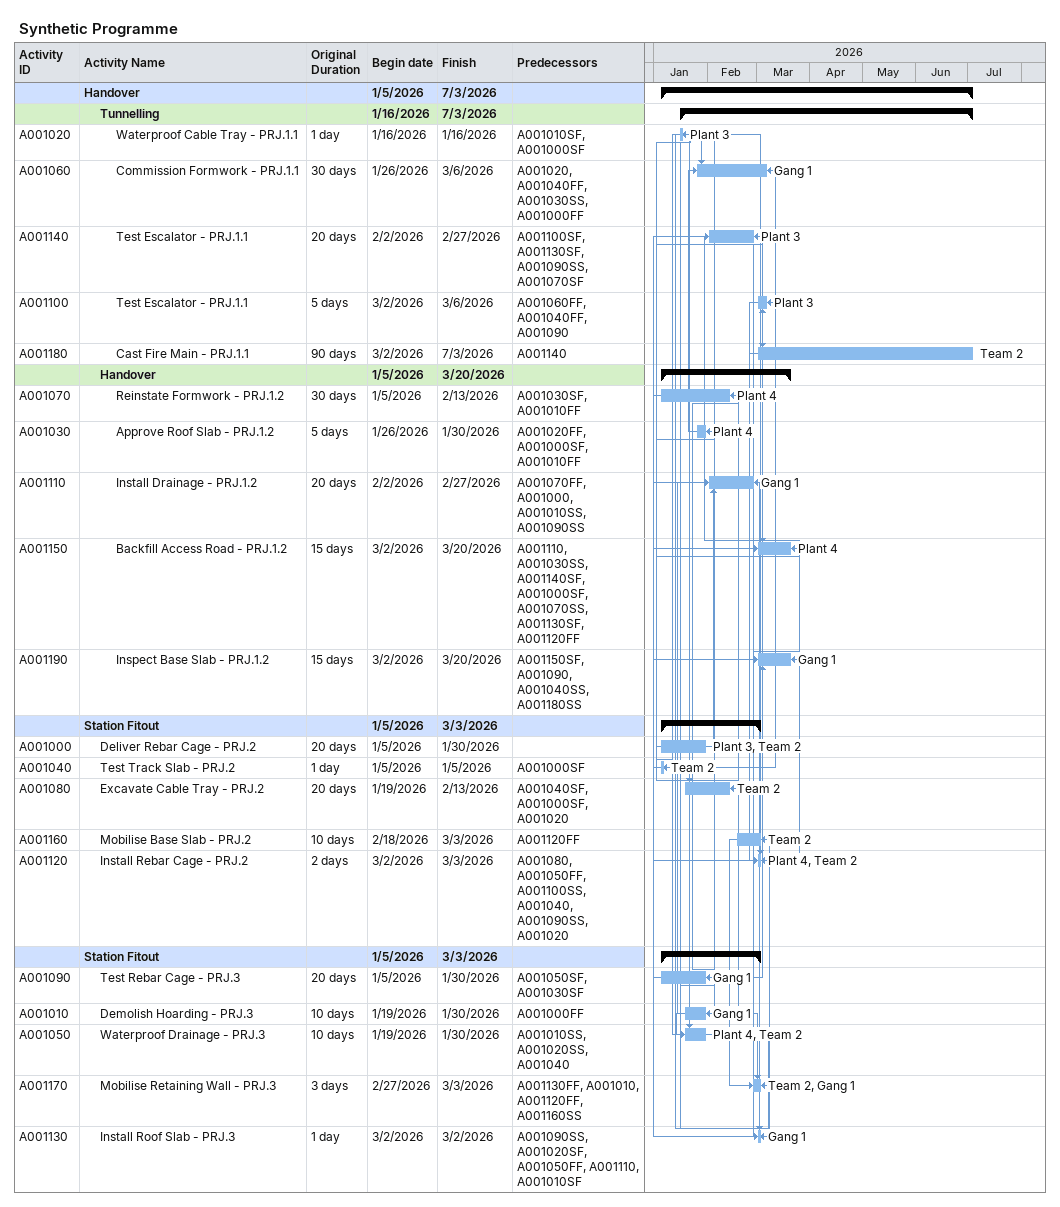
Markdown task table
Synthetic Programme

| ID | Level | Task | Original duration | Start | Finish | Predecessors | Resources |
|---|---|---|---|---|---|---|---|
|  | 1 | **Handover** |  | 2026-01-05 | 2026-07-03 |  |  |
|  | 2 | **Tunnelling** |  | 2026-01-16 | 2026-07-03 |  |  |
| A001020 | 3 | Waterproof Cable Tray - PRJ.1.1 | 1d | 2026-01-16 | 2026-01-16 | A001010SF, A001000SF | Plant 3 |
| A001060 | 3 | Commission Formwork - PRJ.1.1 | 30d | 2026-01-26 | 2026-03-06 | A001020, A001040FF, A001030SS, A001000FF | Gang 1 |
| A001140 | 3 | Test Escalator - PRJ.1.1 | 20d | 2026-02-02 | 2026-02-27 | A001100SF, A001130SF, A001090SS, A001070SF | Plant 3 |
| A001100 | 3 | Test Escalator - PRJ.1.1 | 5d | 2026-03-02 | 2026-03-06 | A001060FF, A001040FF, A001090 | Plant 3 |
| A001180 | 3 | Cast Fire Main - PRJ.1.1 | 90d | 2026-03-02 | 2026-07-03 | A001140 | Team 2 |
|  | 2 | **Handover** |  | 2026-01-05 | 2026-03-20 |  |  |
| A001070 | 3 | Reinstate Formwork - PRJ.1.2 | 30d | 2026-01-05 | 2026-02-13 | A001030SF, A001010FF | Plant 4 |
| A001030 | 3 | Approve Roof Slab - PRJ.1.2 | 5d | 2026-01-26 | 2026-01-30 | A001020FF, A001000SF, A001010FF | Plant 4 |
| A001110 | 3 | Install Drainage - PRJ.1.2 | 20d | 2026-02-02 | 2026-02-27 | A001070FF, A001000, A001010SS, A001090SS | Gang 1 |
| A001150 | 3 | Backfill Access Road - PRJ.1.2 | 15d | 2026-03-02 | 2026-03-20 | A001110, A001030SS, A001140SF, A001000SF, A001070SS, A001130SF, A001120FF | Plant 4 |
| A001190 | 3 | Inspect Base Slab - PRJ.1.2 | 15d | 2026-03-02 | 2026-03-20 | A001150SF, A001090, A001040SS, A001180SS | Gang 1 |
|  | 1 | **Station Fitout** |  | 2026-01-05 | 2026-03-03 |  |  |
| A001000 | 2 | Deliver Rebar Cage - PRJ.2 | 20d | 2026-01-05 | 2026-01-30 |  | Plant 3, Team 2 |
| A001040 | 2 | Test Track Slab - PRJ.2 | 1d | 2026-01-05 | 2026-01-05 | A001000SF | Team 2 |
| A001080 | 2 | Excavate Cable Tray - PRJ.2 | 20d | 2026-01-19 | 2026-02-13 | A001040SF, A001000SF, A001020 | Team 2 |
| A001160 | 2 | Mobilise Base Slab - PRJ.2 | 10d | 2026-02-18 | 2026-03-03 | A001120FF | Team 2 |
| A001120 | 2 | Install Rebar Cage - PRJ.2 | 2d | 2026-03-02 | 2026-03-03 | A001080, A001050FF, A001100SS, A001040, A001090SS, A001020 | Plant 4, Team 2 |
|  | 1 | **Station Fitout** |  | 2026-01-05 | 2026-03-03 |  |  |
| A001090 | 2 | Test Rebar Cage - PRJ.3 | 20d | 2026-01-05 | 2026-01-30 | A001050SF, A001030SF | Gang 1 |
| A001010 | 2 | Demolish Hoarding - PRJ.3 | 10d | 2026-01-19 | 2026-01-30 | A001000FF | Gang 1 |
| A001050 | 2 | Waterproof Drainage - PRJ.3 | 10d | 2026-01-19 | 2026-01-30 | A001010SS, A001020SS, A001040 | Plant 4, Team 2 |
| A001170 | 2 | Mobilise Retaining Wall - PRJ.3 | 3d | 2026-02-27 | 2026-03-03 | A001130FF, A001010, A001120FF, A001160SS | Team 2, Gang 1 |
| A001130 | 2 | Install Roof Slab - PRJ.3 | 1d | 2026-03-02 | 2026-03-02 | A001090SS, A001020SF, A001050FF, A001110, A001010SF | Gang 1 |
